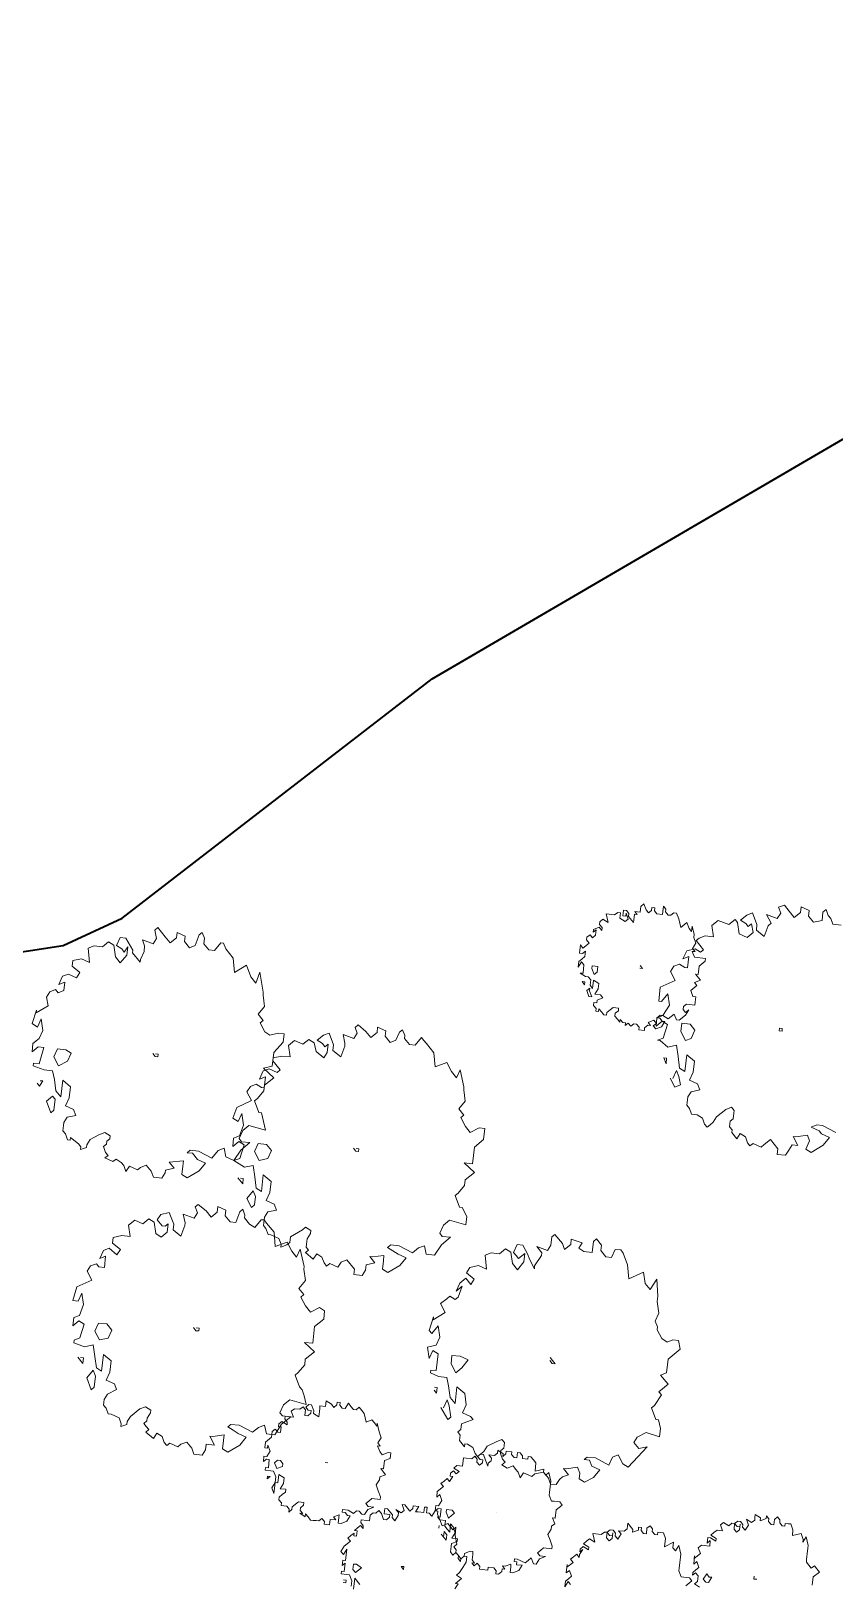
# Model space of a CAD drawing. Header units: metres. Extents: x -977055 to 805873, y -1033982 to 242021.
# Drawn here: x 2703.89 to 2719.18, y 1083.39 to 1112.94 of the extents above; entities that cross this region are included whole.
import ezdxf

# ---------------------------------------------------------------- set-up
doc = ezdxf.new("R2010")
doc.units = ezdxf.units.M
doc.layers.add('PDF_PLANTAS', color=7, linetype='Continuous')
doc.layers.add('PDF_Poligono Ceres', color=7, linetype='Continuous')

# ---------------------------------------------------------------- blocks, each defined once
blk = doc.blocks.new('CALLE')
at = {"layer": 'PDF_PLANTAS', "lineweight": 9}
for points in [[(54.994464, -218.369088), (55.079136, -218.326752), (55.0368, -218.284416), (54.867456, -218.24208), (54.82512, -218.157408), (54.909792, -218.072736), (54.994464, -218.072736), (55.0368, -217.945728), (54.952128, -217.945728), (54.867456, -217.861056), (54.952128, -217.776384), (55.079136, -217.649376), (55.0368, -217.60704), (54.909792, -217.649376), (54.82512, -217.60704), (54.867456, -217.437696), (54.782784, -217.480032), (54.698112, -217.480032), (54.571104, -217.437696), (54.528768, -217.437696), (54.655776, -217.310688), (54.698112, -217.310688), (54.867456, -217.18368), (54.867456, -217.099008), (54.740448, -217.056672), (54.698112, -217.141344), (54.655776, -217.18368), (54.740448, -217.226016), (54.61344, -217.226016), (54.486432, -217.141344), (54.571104, -217.056672), (54.740448, -217.014336), (54.782784, -216.929664), (54.698112, -216.844992), (54.698112, -216.717984), (54.655776, -216.633312), (54.444096, -216.675648), (54.486432, -216.54864), (54.444096, -216.421632), (54.359424, -216.421632), (54.274752, -216.54864), (54.19008, -216.506304), (54.232416, -216.379296), (54.19008, -216.294624), (54.063072, -216.252288), (54.105408, -216.33696), (53.9784, -216.33696), (53.936064, -216.252288), (53.9784, -216.209952), (53.936064, -216.12528), (53.851392, -216.082944), (53.724384, -216.12528), (53.597376, -215.955936), (53.639712, -215.955936), (53.428032, -215.9136), (53.385696, -215.998272), (53.512704, -216.040608), (53.34336, -216.082944), (53.216352, -216.040608), (53.13168, -215.955936), (53.004672, -215.955936), (53.089344, -216.040608), (53.089344, -216.12528), (52.835328, -216.082944), (52.835328, -215.998272), (52.792992, -215.998272), (52.750656, -216.167616), (52.750656, -216.294624), (52.623648, -216.33696), (52.454304, -216.379296), (52.369632, -216.463968), (52.623648, -216.463968), (52.538976, -216.590976), (52.369632, -216.590976), (52.242624, -216.54864), (52.200288, -216.675648), (52.115616, -216.717984), (52.07328, -216.590976), (51.988608, -216.54864), (51.946272, -216.54864), (51.8616, -216.54864), (51.819264, -216.590976), (51.734592, -216.633312), (51.734592, -216.675648), (51.776928, -216.675648), (51.692256, -216.802656), (51.64992, -216.844992), (51.607584, -216.844992), (51.64992, -216.929664), (51.692256, -216.929664), (51.776928, -216.972), (51.8616, -217.099008), (51.903936, -217.18368), (51.8616, -217.268352), (51.819264, -217.268352), (51.776928, -217.226016), (51.734592, -217.226016), (51.692256, -217.18368), (51.607584, -217.226016), (51.565248, -217.268352), (51.522912, -217.226016), (51.480576, -217.353024), (51.522912, -217.39536), (51.480576, -217.480032), (51.43824, -217.522368), (51.353568, -217.564704), (51.43824, -217.60704), (51.395904, -217.734048), (51.43824, -217.776384), (51.480576, -217.861056), (51.395904, -217.945728), (51.311232, -217.988064), (51.311232, -218.115072), (51.395904, -218.157408), (51.43824, -218.157408), (51.480576, -218.284416), (51.565248, -218.199744), (51.607584, -218.411424), (51.522912, -218.411424), (51.395904, -218.411424), (51.353568, -218.496096), (51.480576, -218.66544), (51.607584, -218.750112), (51.64992, -218.623104), (51.734592, -218.538432), (51.734592, -218.45376), (51.776928, -218.496096), (51.776928, -218.623104), (51.692256, -218.834784), (51.819264, -218.919456), (51.8616, -219.004128), (51.734592, -219.046464), (51.692256, -219.173472), (51.8616, -219.258144), (51.988608, -219.385152), (51.988608, -219.258144), (52.030944, -219.215808), (52.157952, -219.258144), (52.242624, -219.342816), (52.200288, -219.596832), (52.327296, -219.554496), (52.454304, -219.51216), (52.454304, -219.469824), (52.623648, -219.385152), (52.665984, -219.427488), (52.792992, -219.51216), (52.877664, -219.51216), (53.004672, -219.639168), (53.13168, -219.469824), (53.174016, -219.596832), (53.385696, -219.596832), (53.55504, -219.72384), (53.682048, -219.72384), (53.682048, -219.639168), (53.639712, -219.51216), (53.682048, -219.427488), (53.809056, -219.342816), (53.851392, -219.385152), (53.936064, -219.30048), (54.063072, -219.385152), (54.232416, -219.342816), (54.274752, -219.342816), (54.571104, -219.258144), (54.40176, -219.215808), (54.486432, -219.131136), (54.655776, -219.046464), (54.528768, -218.87712), (54.740448, -218.834784), (54.867456, -218.707776), (54.952128, -218.66544), (54.952128, -218.623104), (54.82512, -218.538432), (54.82512, -218.45376), (54.909792, -218.369088)], [(52.28496, -216.252288), (52.115616, -216.33696), (52.157952, -216.379296), (52.327296, -216.379296), (52.369632, -216.33696)], [(53.089344, -216.33696), (52.962336, -216.294624), (52.835328, -216.379296), (52.92, -216.506304), (53.047008, -216.54864), (53.089344, -216.463968)], [(50.887872, -219.427488), (50.972544, -219.385152), (50.930208, -219.342816), (50.760864, -219.30048), (50.760864, -219.215808), (50.845536, -219.131136), (50.930208, -219.131136), (50.972544, -219.004128), (50.887872, -219.004128), (50.8032, -218.919456), (50.887872, -218.834784), (50.972544, -218.707776), (50.930208, -218.66544), (50.845536, -218.707776), (50.760864, -218.66544), (50.8032, -218.496096), (50.676192, -218.538432), (50.633856, -218.538432), (50.464512, -218.496096), (50.549184, -218.369088), (50.633856, -218.369088), (50.8032, -218.284416), (50.760864, -218.157408), (50.676192, -218.115072), (50.59152, -218.199744), (50.59152, -218.24208), (50.633856, -218.284416), (50.506848, -218.284416), (50.422176, -218.199744), (50.464512, -218.115072), (50.633856, -218.072736), (50.676192, -217.988064), (50.59152, -217.903392), (50.633856, -217.776384), (50.549184, -217.691712), (50.37984, -217.734048), (50.37984, -217.60704), (50.337504, -217.480032), (50.252832, -217.480032), (50.16816, -217.60704), (50.083488, -217.564704), (50.16816, -217.437696), (50.125824, -217.353024), (49.998816, -217.310688), (50.041152, -217.39536), (49.871808, -217.39536), (49.871808, -217.310688), (49.914144, -217.268352), (49.871808, -217.18368), (49.787136, -217.141344), (49.660128, -217.226016), (49.53312, -217.014336), (49.32144, -216.972), (49.32144, -217.056672), (49.448448, -217.099008), (49.279104, -217.141344), (49.10976, -217.099008), (49.067424, -217.014336), (48.940416, -217.014336), (49.025088, -217.099008), (48.982752, -217.18368), (48.771072, -217.141344), (48.728736, -217.056672), (48.6864, -217.056672), (48.644064, -217.226016), (48.6864, -217.353024), (48.517056, -217.39536), (48.347712, -217.437696), (48.305376, -217.522368), (48.559392, -217.522368), (48.47472, -217.649376), (48.305376, -217.649376), (48.178368, -217.60704), (48.136032, -217.734048), (48.05136, -217.776384), (47.966688, -217.649376), (47.882016, -217.60704), (47.83968, -217.60704), (47.797344, -217.60704), (47.755008, -217.649376), (47.670336, -217.691712), (47.670336, -217.734048), (47.628, -217.861056), (47.543328, -217.903392), (47.500992, -217.903392), (47.543328, -217.988064), (47.585664, -217.988064), (47.670336, -218.0304), (47.797344, -218.157408), (47.83968, -218.24208), (47.797344, -218.326752), (47.755008, -218.326752), (47.670336, -218.284416), (47.628, -218.284416), (47.585664, -218.24208), (47.543328, -218.284416), (47.500992, -218.326752), (47.458656, -218.284416), (47.373984, -218.411424), (47.458656, -218.45376), (47.41632, -218.538432), (47.331648, -218.580768), (47.289312, -218.623104), (47.331648, -218.66544), (47.289312, -218.792448), (47.331648, -218.834784), (47.373984, -218.919456), (47.289312, -219.004128), (47.20464, -219.046464), (47.20464, -219.173472), (47.289312, -219.215808), (47.373984, -219.215808), (47.373984, -219.342816), (47.500992, -219.258144), (47.500992, -219.30048), (47.543328, -219.469824), (47.458656, -219.469824), (47.331648, -219.469824), (47.289312, -219.554496), (47.41632, -219.72384), (47.543328, -219.808512), (47.585664, -219.681504), (47.628, -219.596832), (47.670336, -219.51216), (47.712672, -219.554496), (47.712672, -219.681504), (47.628, -219.893184), (47.712672, -219.977856), (47.755008, -220.062528), (47.628, -220.104864), (47.628, -220.231872), (47.797344, -220.316544), (47.924352, -220.443552), (47.924352, -220.316544), (47.966688, -220.274208), (48.093696, -220.316544), (48.178368, -220.401216), (48.136032, -220.655232), (48.26304, -220.612896), (48.347712, -220.57056), (48.390048, -220.528224), (48.559392, -220.443552), (48.601728, -220.485888), (48.728736, -220.57056), (48.813408, -220.57056), (48.940416, -220.697568), (49.067424, -220.528224), (49.067424, -220.655232), (49.32144, -220.655232), (49.448448, -220.78224), (49.575456, -220.78224), (49.617792, -220.697568), (49.53312, -220.57056), (49.617792, -220.485888), (49.7448, -220.401216), (49.787136, -220.443552), (49.871808, -220.35888), (49.998816, -220.443552), (50.16816, -220.401216), (50.210496, -220.401216), (50.464512, -220.316544), (50.337504, -220.274208), (50.422176, -220.189536), (50.549184, -220.104864), (50.464512, -219.93552), (50.676192, -219.893184), (50.8032, -219.766176), (50.845536, -219.72384), (50.845536, -219.681504), (50.718528, -219.596832), (50.760864, -219.51216), (50.845536, -219.427488)], [(48.178368, -217.310688), (48.009024, -217.39536), (48.05136, -217.437696), (48.220704, -217.437696), (48.305376, -217.39536)], [(49.025088, -217.39536), (48.89808, -217.353024), (48.771072, -217.437696), (48.813408, -217.564704), (48.940416, -217.60704), (49.025088, -217.522368)], [(53.851392, -221.544288), (53.936064, -221.501952), (53.893728, -221.459616), (53.76672, -221.41728), (53.724384, -221.332608), (53.809056, -221.247936), (53.893728, -221.247936), (53.936064, -221.120928), (53.851392, -221.120928), (53.76672, -221.036256), (53.851392, -220.951584), (53.936064, -220.824576), (53.893728, -220.78224), (53.809056, -220.824576), (53.724384, -220.78224), (53.76672, -220.612896), (53.639712, -220.655232), (53.597376, -220.655232), (53.428032, -220.612896), (53.512704, -220.485888), (53.597376, -220.485888), (53.76672, -220.401216), (53.724384, -220.316544), (53.639712, -220.231872), (53.597376, -220.316544), (53.55504, -220.35888), (53.597376, -220.401216), (53.470368, -220.401216), (53.385696, -220.35888), (53.470368, -220.231872), (53.597376, -220.189536), (53.639712, -220.104864), (53.55504, -220.020192), (53.597376, -219.893184), (53.512704, -219.808512), (53.34336, -219.850848), (53.34336, -219.72384), (53.301024, -219.596832), (53.258688, -219.596832), (53.13168, -219.72384), (53.089344, -219.681504), (53.13168, -219.554496), (53.089344, -219.469824), (52.962336, -219.427488), (53.004672, -219.51216), (52.835328, -219.51216), (52.835328, -219.469824), (52.877664, -219.385152), (52.835328, -219.30048), (52.750656, -219.258144), (52.623648, -219.342816), (52.49664, -219.131136), (52.327296, -219.0888), (52.28496, -219.173472), (52.411968, -219.215808), (52.242624, -219.258144), (52.07328, -219.215808), (52.030944, -219.131136), (51.903936, -219.131136), (51.988608, -219.215808), (51.946272, -219.30048), (51.734592, -219.258144), (51.692256, -219.173472), (51.607584, -219.342816), (51.64992, -219.469824), (51.480576, -219.51216), (51.311232, -219.554496), (51.268896, -219.639168), (51.522912, -219.639168), (51.43824, -219.766176), (51.268896, -219.766176), (51.141888, -219.72384), (51.099552, -219.850848), (51.01488, -219.893184), (50.972544, -219.766176), (50.887872, -219.72384), (50.8032, -219.72384), (50.760864, -219.72384), (50.718528, -219.766176), (50.633856, -219.808512), (50.633856, -219.850848), (50.59152, -219.977856), (50.506848, -220.020192), (50.464512, -220.020192), (50.506848, -220.104864), (50.549184, -220.1472), (50.633856, -220.1472), (50.760864, -220.316544), (50.8032, -220.35888), (50.760864, -220.443552), (50.718528, -220.443552), (50.633856, -220.401216), (50.59152, -220.401216), (50.549184, -220.401216), (50.506848, -220.401216), (50.464512, -220.443552), (50.422176, -220.401216), (50.337504, -220.528224), (50.422176, -220.57056), (50.37984, -220.655232), (50.295168, -220.697568), (50.252832, -220.739904), (50.295168, -220.78224), (50.252832, -220.909248), (50.337504, -220.951584), (50.37984, -221.036256), (50.252832, -221.163264), (50.16816, -221.163264), (50.16816, -221.290272), (50.252832, -221.332608), (50.337504, -221.332608), (50.37984, -221.459616), (50.464512, -221.374944), (50.464512, -221.41728), (50.506848, -221.586624), (50.422176, -221.586624), (50.295168, -221.586624), (50.252832, -221.671296), (50.37984, -221.84064), (50.506848, -221.925312), (50.549184, -221.798304), (50.59152, -221.713632), (50.633856, -221.62896), (50.676192, -221.671296), (50.676192, -221.798304), (50.59152, -222.009984), (50.676192, -222.094656), (50.718528, -222.179328), (50.59152, -222.221664), (50.59152, -222.348672), (50.760864, -222.433344), (50.887872, -222.560352), (50.887872, -222.433344), (50.930208, -222.391008), (51.057216, -222.433344), (51.141888, -222.518016), (51.099552, -222.772032), (51.22656, -222.772032), (51.353568, -222.68736), (51.353568, -222.645024), (51.522912, -222.560352), (51.565248, -222.602688), (51.692256, -222.68736), (51.776928, -222.68736), (51.903936, -222.814368), (52.030944, -222.645024), (52.030944, -222.772032), (52.28496, -222.772032), (52.411968, -222.89904), (52.581312, -222.89904), (52.581312, -222.814368), (52.49664, -222.68736), (52.581312, -222.602688), (52.70832, -222.518016), (52.750656, -222.560352), (52.835328, -222.47568), (52.962336, -222.560352), (53.13168, -222.518016), (53.174016, -222.518016), (53.428032, -222.433344), (53.301024, -222.391008), (53.385696, -222.306336), (53.512704, -222.221664), (53.428032, -222.05232), (53.639712, -222.009984), (53.76672, -221.882976), (53.809056, -221.84064), (53.851392, -221.798304), (53.724384, -221.713632), (53.724384, -221.62896), (53.809056, -221.544288)], [(51.141888, -219.427488), (51.01488, -219.51216), (51.057216, -219.554496), (51.184224, -219.554496), (51.268896, -219.51216)], [(51.988608, -219.51216), (51.8616, -219.469824), (51.734592, -219.554496), (51.776928, -219.681504), (51.903936, -219.72384), (51.988608, -219.639168)], [(47.162304, -221.882976), (47.20464, -221.967648), (47.289312, -221.882976), (47.289312, -221.925312), (47.41632, -221.925312), (47.458656, -222.009984), (47.543328, -222.009984), (47.543328, -221.967648), (47.500992, -221.882976), (47.543328, -221.84064), (47.628, -221.798304), (47.628, -221.84064), (47.670336, -221.798304), (47.755008, -221.84064), (47.83968, -221.798304), (47.966688, -221.755968), (47.924352, -221.755968), (47.966688, -221.713632), (48.009024, -221.671296), (47.966688, -221.586624), (48.093696, -221.544288), (48.136032, -221.501952), (48.178368, -221.459616), (48.136032, -221.41728), (48.136032, -221.374944), (48.178368, -221.332608), (48.220704, -221.290272), (48.136032, -221.247936), (48.136032, -221.2056), (48.178368, -221.163264), (48.220704, -221.163264), (48.220704, -221.120928), (48.178368, -221.120928), (48.136032, -221.078592), (48.178368, -221.036256), (48.220704, -220.951584), (48.178368, -220.951584), (48.136032, -220.951584), (48.136032, -220.866912), (48.093696, -220.866912), (48.05136, -220.866912), (47.966688, -220.866912), (48.009024, -220.78224), (48.05136, -220.78224), (48.136032, -220.739904), (48.136032, -220.697568), (48.093696, -220.655232), (48.05136, -220.697568), (48.05136, -220.739904), (48.009024, -220.739904), (47.966688, -220.697568), (47.966688, -220.655232), (48.05136, -220.655232), (48.093696, -220.612896), (48.05136, -220.57056), (48.05136, -220.485888), (48.009024, -220.443552), (47.924352, -220.485888), (47.924352, -220.401216), (47.924352, -220.35888), (47.882016, -220.35888), (47.83968, -220.401216), (47.797344, -220.401216), (47.83968, -220.316544), (47.797344, -220.274208), (47.755008, -220.274208), (47.755008, -220.316544), (47.670336, -220.316544), (47.670336, -220.274208), (47.712672, -220.231872), (47.670336, -220.189536), (47.628, -220.189536), (47.585664, -220.189536), (47.500992, -220.104864), (47.41632, -220.104864), (47.41632, -220.1472), (47.458656, -220.1472), (47.373984, -220.189536), (47.289312, -220.1472), (47.289312, -220.104864), (47.20464, -220.104864), (47.246976, -220.1472), (47.246976, -220.189536), (47.119968, -220.189536), (47.119968, -220.1472), (47.077632, -220.1472), (47.077632, -220.231872), (47.077632, -220.274208), (46.99296, -220.316544), (46.908288, -220.316544), (46.908288, -220.35888), (47.035296, -220.35888), (46.99296, -220.443552), (46.908288, -220.443552), (46.823616, -220.401216), (46.823616, -220.485888), (46.78128, -220.485888), (46.738944, -220.443552), (46.696608, -220.401216), (46.654272, -220.401216), (46.611936, -220.443552), (46.5696, -220.443552), (46.5696, -220.485888), (46.5696, -220.528224), (46.527264, -220.57056), (46.484928, -220.57056), (46.527264, -220.612896), (46.5696, -220.612896), (46.654272, -220.697568), (46.654272, -220.739904), (46.654272, -220.78224), (46.611936, -220.78224), (46.5696, -220.739904), (46.527264, -220.739904), (46.484928, -220.78224), (46.484928, -220.739904), (46.442592, -220.824576), (46.484928, -220.824576), (46.442592, -220.866912), (46.400256, -220.909248), (46.400256, -220.951584), (46.400256, -220.99392), (46.400256, -221.036256), (46.442592, -221.078592), (46.400256, -221.120928), (46.35792, -221.120928), (46.35792, -221.2056), (46.400256, -221.2056), (46.442592, -221.2056), (46.442592, -221.290272), (46.484928, -221.247936), (46.527264, -221.332608), (46.484928, -221.332608), (46.400256, -221.332608), (46.400256, -221.374944), (46.442592, -221.459616), (46.527264, -221.501952), (46.527264, -221.459616), (46.5696, -221.41728), (46.5696, -221.374944), (46.611936, -221.374944), (46.611936, -221.459616), (46.5696, -221.544288), (46.611936, -221.586624), (46.611936, -221.62896), (46.5696, -221.671296), (46.5696, -221.713632), (46.654272, -221.755968), (46.696608, -221.84064), (46.696608, -221.755968), (46.738944, -221.713632), (46.78128, -221.755968), (46.823616, -221.798304), (46.823616, -221.925312), (46.865952, -221.925312), (46.950624, -221.882976), (47.035296, -221.84064), (47.119968, -221.882976)], [(46.99296, -220.189536), (46.950624, -220.189536), (46.99296, -220.231872)], [(46.823616, -220.274208), (46.738944, -220.316544), (46.78128, -220.316544), (46.865952, -220.316544), (46.908288, -220.316544)], [(47.246976, -220.316544), (47.20464, -220.274208), (47.119968, -220.316544), (47.162304, -220.401216), (47.20464, -220.401216), (47.246976, -220.35888)], [(45.807552, -221.62896), (45.72288, -221.62896), (45.680544, -221.671296), (45.72288, -221.713632), (45.765216, -221.755968), (45.807552, -221.671296)], [(45.849888, -222.348672), (45.807552, -222.391008), (45.849888, -222.391008)], [(51.01488, -224.846496), (51.099552, -224.761824), (51.057216, -224.719488), (50.887872, -224.719488), (50.887872, -224.59248), (50.930208, -224.507808), (51.01488, -224.550144), (51.057216, -224.3808), (50.972544, -224.3808), (50.887872, -224.296128), (50.972544, -224.253792), (51.099552, -224.126784), (51.057216, -224.084448), (50.930208, -224.084448), (50.845536, -224.042112), (50.887872, -223.872768), (50.8032, -223.95744), (50.760864, -223.95744), (50.59152, -223.872768), (50.549184, -223.872768), (50.676192, -223.788096), (50.760864, -223.74576), (50.887872, -223.661088), (50.887872, -223.576416), (50.760864, -223.53408), (50.718528, -223.576416), (50.676192, -223.618752), (50.760864, -223.703424), (50.633856, -223.703424), (50.506848, -223.618752), (50.59152, -223.53408), (50.760864, -223.491744), (50.8032, -223.407072), (50.718528, -223.3224), (50.718528, -223.195392), (50.676192, -223.11072), (50.464512, -223.153056), (50.506848, -223.026048), (50.464512, -222.89904), (50.37984, -222.856704), (50.295168, -222.983712), (50.210496, -222.941376), (50.295168, -222.856704), (50.210496, -222.772032), (50.083488, -222.729696), (50.16816, -222.814368), (49.998816, -222.772032), (49.95648, -222.729696), (49.998816, -222.645024), (49.95648, -222.602688), (49.871808, -222.518016), (49.7448, -222.602688), (49.617792, -222.433344), (49.660128, -222.433344), (49.448448, -222.391008), (49.406112, -222.433344), (49.53312, -222.518016), (49.363776, -222.560352), (49.236768, -222.518016), (49.194432, -222.391008), (49.025088, -222.433344), (49.152096, -222.47568), (49.10976, -222.560352), (48.855744, -222.560352), (48.855744, -222.47568), (48.813408, -222.47568), (48.771072, -222.602688), (48.771072, -222.729696), (48.644064, -222.772032), (48.47472, -222.814368), (48.390048, -222.89904), (48.644064, -222.89904), (48.559392, -223.026048), (48.390048, -223.068384), (48.26304, -223.026048), (48.220704, -223.153056), (48.178368, -223.195392), (48.093696, -223.026048), (48.009024, -223.026048), (47.966688, -222.983712), (47.924352, -223.026048), (47.83968, -223.026048), (47.755008, -223.11072), (47.797344, -223.11072), (47.797344, -223.153056), (47.755008, -223.237728), (47.670336, -223.280064), (47.628, -223.3224), (47.670336, -223.364736), (47.712672, -223.407072), (47.797344, -223.449408), (47.882016, -223.576416), (47.924352, -223.661088), (47.882016, -223.703424), (47.83968, -223.703424), (47.797344, -223.703424), (47.755008, -223.661088), (47.712672, -223.661088), (47.628, -223.703424), (47.585664, -223.74576), (47.543328, -223.703424), (47.500992, -223.788096), (47.543328, -223.872768), (47.500992, -223.915104), (47.458656, -223.95744), (47.373984, -223.999776), (47.458656, -224.042112), (47.41632, -224.16912), (47.458656, -224.211456), (47.500992, -224.338464), (47.41632, -224.423136), (47.331648, -224.465472), (47.331648, -224.550144), (47.41632, -224.59248), (47.458656, -224.634816), (47.500992, -224.719488), (47.585664, -224.634816), (47.585664, -224.677152), (47.628, -224.846496), (47.543328, -224.888832), (47.458656, -224.888832), (47.41632, -224.973504), (47.500992, -225.100512), (47.628, -225.185184), (47.670336, -225.058176), (47.755008, -225.01584), (47.755008, -224.931168), (47.797344, -224.973504), (47.797344, -225.100512), (47.712672, -225.312192), (47.83968, -225.354528), (47.882016, -225.4392), (47.755008, -225.523872), (47.712672, -225.608544), (47.882016, -225.735552), (48.05136, -225.86256), (48.009024, -225.735552), (48.093696, -225.65088), (48.178368, -225.693216), (48.26304, -225.820224), (48.220704, -226.031904), (48.347712, -226.031904), (48.47472, -225.989568), (48.47472, -225.947232), (48.644064, -225.86256), (48.6864, -225.904896), (48.855744, -225.989568), (48.89808, -225.947232), (49.025088, -226.07424), (49.152096, -225.947232), (49.194432, -226.031904), (49.406112, -226.031904), (49.575456, -226.201248), (49.702464, -226.158912), (49.702464, -226.07424), (49.660128, -225.989568), (49.702464, -225.904896), (49.829472, -225.820224), (49.871808, -225.820224), (49.95648, -225.777888), (50.083488, -225.820224), (50.252832, -225.777888), (50.337504, -225.777888), (50.59152, -225.735552), (50.422176, -225.65088), (50.506848, -225.566208), (50.676192, -225.523872), (50.549184, -225.312192), (50.760864, -225.269856), (50.930208, -225.185184), (50.972544, -225.142848), (50.972544, -225.058176), (50.845536, -225.01584), (50.845536, -224.931168), (50.930208, -224.846496)], [(46.696608, -224.550144), (46.738944, -224.59248), (46.823616, -224.550144), (46.823616, -224.59248), (46.950624, -224.59248), (47.035296, -224.677152), (47.077632, -224.634816), (47.077632, -224.59248), (47.077632, -224.550144), (47.077632, -224.507808), (47.162304, -224.465472), (47.20464, -224.465472), (47.289312, -224.465472), (47.373984, -224.465472), (47.500992, -224.423136), (47.458656, -224.3808), (47.500992, -224.338464), (47.543328, -224.338464), (47.500992, -224.211456), (47.628, -224.211456), (47.670336, -224.16912), (47.712672, -224.126784), (47.712672, -224.084448), (47.670336, -224.084448), (47.670336, -223.999776), (47.712672, -223.999776), (47.755008, -223.95744), (47.755008, -223.915104), (47.670336, -223.915104), (47.670336, -223.872768), (47.712672, -223.830432), (47.755008, -223.830432), (47.755008, -223.74576), (47.712672, -223.74576), (47.670336, -223.703424), (47.712672, -223.703424), (47.755008, -223.618752), (47.712672, -223.618752), (47.670336, -223.576416), (47.670336, -223.491744), (47.628, -223.53408), (47.585664, -223.53408), (47.543328, -223.491744), (47.500992, -223.491744), (47.585664, -223.449408), (47.670336, -223.407072), (47.670336, -223.364736), (47.628, -223.3224), (47.585664, -223.364736), (47.585664, -223.407072), (47.543328, -223.407072), (47.500992, -223.364736), (47.543328, -223.3224), (47.585664, -223.3224), (47.628, -223.280064), (47.585664, -223.237728), (47.585664, -223.153056), (47.585664, -223.11072), (47.458656, -223.11072), (47.458656, -223.068384), (47.458656, -223.026048), (47.41632, -222.983712), (47.373984, -223.068384), (47.331648, -223.026048), (47.373984, -222.983712), (47.331648, -222.941376), (47.289312, -222.941376), (47.289312, -222.983712), (47.20464, -222.941376), (47.246976, -222.89904), (47.20464, -222.856704), (47.162304, -222.814368), (47.119968, -222.856704), (47.035296, -222.772032), (46.950624, -222.772032), (46.99296, -222.814368), (46.908288, -222.856704), (46.823616, -222.814368), (46.823616, -222.772032), (46.738944, -222.772032), (46.78128, -222.814368), (46.78128, -222.856704), (46.654272, -222.856704), (46.654272, -222.814368), (46.611936, -222.856704), (46.611936, -222.941376), (46.527264, -222.941376), (46.484928, -222.983712), (46.442592, -223.026048), (46.5696, -223.026048), (46.527264, -223.068384), (46.442592, -223.11072), (46.35792, -223.068384), (46.35792, -223.153056), (46.315584, -223.153056), (46.273248, -223.068384), (46.230912, -223.068384), (46.188576, -223.068384), (46.14624, -223.068384), (46.103904, -223.11072), (46.14624, -223.153056), (46.103904, -223.195392), (46.061568, -223.195392), (46.019232, -223.237728), (46.061568, -223.237728), (46.103904, -223.280064), (46.14624, -223.280064), (46.188576, -223.364736), (46.188576, -223.407072), (46.14624, -223.407072), (46.103904, -223.407072), (46.061568, -223.407072), (46.019232, -223.449408), (46.019232, -223.407072), (45.976896, -223.449408), (46.019232, -223.491744), (45.976896, -223.53408), (45.93456, -223.53408), (45.93456, -223.576416), (45.93456, -223.661088), (45.976896, -223.661088), (45.976896, -223.74576), (45.93456, -223.788096), (45.892224, -223.788096), (45.892224, -223.830432), (45.93456, -223.872768), (45.976896, -223.872768), (45.976896, -223.915104), (46.019232, -223.872768), (46.019232, -223.915104), (46.061568, -223.999776), (46.019232, -223.999776), (45.93456, -223.999776), (45.93456, -224.042112), (45.976896, -224.126784), (46.061568, -224.16912), (46.061568, -224.084448), (46.103904, -224.084448), (46.103904, -224.042112), (46.14624, -224.042112), (46.14624, -224.084448), (46.103904, -224.211456), (46.14624, -224.253792), (46.188576, -224.296128), (46.103904, -224.338464), (46.103904, -224.3808), (46.188576, -224.423136), (46.230912, -224.507808), (46.230912, -224.423136), (46.273248, -224.3808), (46.315584, -224.423136), (46.35792, -224.465472), (46.35792, -224.59248), (46.400256, -224.59248), (46.484928, -224.550144), (46.5696, -224.507808), (46.654272, -224.550144)], [(49.10976, -222.772032), (48.982752, -222.772032), (48.855744, -222.856704), (48.940416, -222.941376), (49.067424, -223.026048), (49.10976, -222.89904)], [(46.78128, -222.941376), (46.738944, -222.941376), (46.654272, -222.983712), (46.696608, -223.026048), (46.738944, -223.068384), (46.78128, -223.026048)], [(56.179872, -225.269856), (56.222208, -225.22752), (56.179872, -225.22752), (56.0952, -225.22752), (56.0952, -225.142848), (56.137536, -225.100512), (56.179872, -225.100512), (56.179872, -225.058176), (56.137536, -225.058176), (56.0952, -225.01584), (56.137536, -224.973504), (56.222208, -224.931168), (56.179872, -224.888832), (56.137536, -224.888832), (56.0952, -224.888832), (56.0952, -224.80416), (56.052864, -224.846496), (56.052864, -224.80416), (55.968192, -224.80416), (55.925856, -224.80416), (56.010528, -224.719488), (56.052864, -224.719488), (56.0952, -224.677152), (56.0952, -224.634816), (56.052864, -224.634816), (56.010528, -224.634816), (56.010528, -224.677152), (56.052864, -224.677152), (55.968192, -224.719488), (55.925856, -224.677152), (55.968192, -224.59248), (56.052864, -224.59248), (56.052864, -224.550144), (56.010528, -224.507808), (56.010528, -224.423136), (56.010528, -224.3808), (55.88352, -224.423136), (55.925856, -224.338464), (55.88352, -224.296128), (55.841184, -224.296128), (55.798848, -224.338464), (55.756512, -224.338464), (55.798848, -224.296128), (55.756512, -224.211456), (55.714176, -224.211456), (55.756512, -224.253792), (55.67184, -224.253792), (55.629504, -224.211456), (55.67184, -224.16912), (55.629504, -224.126784), (55.587168, -224.126784), (55.544832, -224.16912), (55.46016, -224.084448), (55.502496, -224.042112), (55.375488, -224.042112), (55.375488, -224.084448), (55.417824, -224.126784), (55.333152, -224.126784), (55.290816, -224.084448), (55.24848, -224.042112), (55.163808, -224.042112), (55.24848, -224.084448), (55.206144, -224.126784), (55.079136, -224.126784), (55.079136, -224.084448), (55.0368, -224.16912), (55.0368, -224.211456), (54.994464, -224.253792), (54.909792, -224.253792), (54.867456, -224.296128), (54.994464, -224.296128), (54.952128, -224.3808), (54.867456, -224.3808), (54.782784, -224.338464), (54.782784, -224.423136), (54.740448, -224.465472), (54.698112, -224.3808), (54.655776, -224.3808), (54.655776, -224.338464), (54.61344, -224.338464), (54.571104, -224.3808), (54.528768, -224.3808), (54.528768, -224.423136), (54.571104, -224.423136), (54.528768, -224.465472), (54.486432, -224.507808), (54.486432, -224.550144), (54.528768, -224.550144), (54.571104, -224.59248), (54.61344, -224.634816), (54.61344, -224.677152), (54.61344, -224.719488), (54.571104, -224.719488), (54.528768, -224.677152), (54.486432, -224.677152), (54.444096, -224.719488), (54.40176, -224.761824), (54.444096, -224.761824), (54.40176, -224.80416), (54.40176, -224.846496), (54.359424, -224.846496), (54.40176, -224.888832), (54.359424, -224.931168), (54.40176, -224.973504), (54.40176, -225.01584), (54.359424, -225.058176), (54.317088, -225.058176), (54.317088, -225.142848), (54.359424, -225.142848), (54.40176, -225.185184), (54.40176, -225.22752), (54.444096, -225.185184), (54.486432, -225.269856), (54.444096, -225.312192), (54.40176, -225.269856), (54.359424, -225.312192), (54.40176, -225.396864), (54.486432, -225.4392), (54.486432, -225.396864), (54.528768, -225.354528), (54.528768, -225.312192), (54.571104, -225.354528), (54.571104, -225.396864), (54.528768, -225.481536), (54.571104, -225.523872), (54.61344, -225.566208), (54.528768, -225.608544), (54.528768, -225.65088), (54.61344, -225.735552), (54.698112, -225.777888), (54.655776, -225.735552), (54.698112, -225.693216), (54.740448, -225.693216), (54.782784, -225.735552), (54.782784, -225.86256), (54.82512, -225.86256), (54.909792, -225.86256), (54.909792, -225.820224), (54.994464, -225.777888), (55.079136, -225.86256), (55.121472, -225.820224), (55.163808, -225.904896), (55.24848, -225.820224), (55.24848, -225.86256), (55.375488, -225.86256), (55.46016, -225.947232), (55.502496, -225.947232), (55.502496, -225.904896), (55.502496, -225.820224), (55.502496, -225.777888), (55.587168, -225.735552), (55.587168, -225.777888), (55.629504, -225.735552), (55.714176, -225.777888), (55.798848, -225.735552), (55.841184, -225.735552), (55.968192, -225.693216), (55.88352, -225.693216), (55.925856, -225.65088), (56.010528, -225.608544), (55.925856, -225.523872), (56.052864, -225.481536), (56.137536, -225.4392), (56.137536, -225.396864), (56.0952, -225.354528), (56.0952, -225.312192), (56.137536, -225.269856)], [(54.82512, -224.211456), (54.740448, -224.253792), (54.740448, -224.296128), (54.82512, -224.253792), (54.867456, -224.253792)], [(54.952128, -224.126784), (54.909792, -224.16912), (54.952128, -224.16912)], [(55.206144, -224.253792), (55.163808, -224.253792), (55.079136, -224.296128), (55.121472, -224.338464), (55.206144, -224.338464), (55.206144, -224.296128)], [(53.936064, -225.481536), (53.851392, -225.523872), (53.936064, -225.523872)], [(54.486432, -225.693216), (54.359424, -225.693216), (54.232416, -225.777888), (54.274752, -225.86256), (54.40176, -225.904896), (54.486432, -225.820224)], [(46.230912, -226.963296), (46.14624, -226.92096), (46.103904, -226.963296), (46.103904, -227.005632), (46.188576, -227.047968), (46.188576, -227.005632)], [(54.571104, -227.174976), (54.528768, -227.174976), (54.528768, -227.217312), (54.571104, -227.217312)], [(46.273248, -227.683008), (46.230912, -227.683008), (46.230912, -227.725344), (46.230912, -227.683008)]]:
    blk.add_lwpolyline(points, close=True, dxfattribs=at)
for points in [[(52.538976, -216.082944), (52.49664, -216.12528), (52.581312, -216.167616), (52.581312, -216.12528)], [(48.47472, -217.141344), (48.390048, -217.226016), (48.47472, -217.226016), (48.47472, -217.18368)], [(53.174016, -217.776384), (53.13168, -217.81872), (53.13168, -217.861056), (53.174016, -217.861056), (53.174016, -217.81872)], [(49.10976, -218.834784), (49.067424, -218.87712), (49.067424, -218.919456), (49.10976, -218.919456), (49.10976, -218.87712)], [(51.43824, -219.258144), (51.353568, -219.342816), (51.43824, -219.342816), (51.43824, -219.30048)], [(47.289312, -221.036256), (47.289312, -221.078592), (47.289312, -221.036256)], [(48.220704, -220.951584), (48.220704, -220.951584)], [(52.07328, -220.951584), (52.030944, -220.99392), (52.030944, -221.036256), (52.07328, -221.036256), (52.07328, -220.99392)], [(45.426528, -221.671296), (45.595872, -221.671296), (45.5112, -221.755968)], [(45.595872, -223.195392), (45.680544, -223.237728), (45.680544, -223.195392), (45.765216, -223.280064), (45.807552, -223.195392), (45.849888, -223.237728), (45.93456, -223.280064), (46.019232, -223.3224), (46.103904, -223.3224), (46.103904, -223.280064), (46.061568, -223.237728), (46.103904, -223.195392), (46.14624, -223.153056), (46.188576, -223.153056), (46.230912, -223.11072), (46.273248, -223.153056), (46.400256, -223.11072), (46.527264, -223.11072), (46.484928, -223.068384), (46.527264, -223.026048), (46.5696, -222.983712), (46.527264, -222.89904), (46.611936, -222.856704), (46.696608, -222.814368), (46.738944, -222.814368), (46.738944, -222.772032), (46.654272, -222.729696), (46.696608, -222.68736), (46.696608, -222.645024), (46.738944, -222.645024), (46.78128, -222.645024), (46.78128, -222.602688), (46.696608, -222.602688), (46.696608, -222.518016), (46.696608, -222.47568), (46.78128, -222.518016), (46.78128, -222.433344), (46.738944, -222.433344), (46.696608, -222.391008), (46.738944, -222.348672), (46.78128, -222.306336), (46.78128, -222.264), (46.696608, -222.306336), (46.654272, -222.264), (46.696608, -222.179328), (46.654272, -222.221664), (46.611936, -222.221664), (46.527264, -222.179328), (46.5696, -222.136992), (46.611936, -222.136992), (46.696608, -222.05232), (46.696608, -222.009984), (46.611936, -222.009984), (46.611936, -222.05232), (46.611936, -222.094656), (46.5696, -222.094656), (46.527264, -222.05232), (46.527264, -222.009984), (46.611936, -221.967648), (46.654272, -221.925312), (46.611936, -221.882976), (46.611936, -221.84064), (46.5696, -221.798304), (46.484928, -221.798304), (46.484928, -221.755968), (46.484928, -221.671296), (46.442592, -221.671296), (46.400256, -221.713632), (46.35792, -221.713632), (46.400256, -221.671296), (46.35792, -221.62896), (46.315584, -221.586624), (46.315584, -221.62896), (46.230912, -221.62896), (46.230912, -221.586624), (46.273248, -221.586624), (46.230912, -221.544288), (46.188576, -221.501952), (46.14624, -221.544288), (46.061568, -221.459616), (45.976896, -221.41728), (45.93456, -221.459616), (46.019232, -221.501952), (45.93456, -221.501952), (45.849888, -221.501952), (45.849888, -221.459616), (45.765216, -221.459616), (45.807552, -221.501952), (45.680544, -221.501952), (45.680544, -221.459616), (45.638208, -221.459616), (45.638208, -221.544288), (45.638208, -221.586624), (45.553536, -221.62896), (45.468864, -221.62896)], [(48.220704, -221.290272), (48.220704, -221.290272)], [(45.5112, -221.501952), (45.5112, -221.544288), (45.553536, -221.544288), (45.553536, -221.501952)], [(48.559392, -222.560352), (48.517056, -222.602688), (48.601728, -222.602688), (48.601728, -222.560352)], [(48.305376, -222.68736), (48.136032, -222.814368), (48.178368, -222.856704), (48.347712, -222.814368), (48.432384, -222.772032), (48.305376, -222.729696)], [(46.400256, -222.89904), (46.315584, -222.983712), (46.400256, -222.983712), (46.442592, -222.941376), (46.35792, -222.941376)], [(46.527264, -222.856704), (46.484928, -222.856704), (46.527264, -222.856704)], [(46.823616, -223.703424), (46.823616, -223.703424)], [(47.755008, -223.618752), (47.755008, -223.618752)], [(49.194432, -224.253792), (49.152096, -224.296128), (49.152096, -224.338464), (49.194432, -224.296128), (49.236768, -224.253792)], [(46.019232, -226.666944), (46.103904, -226.751616), (46.14624, -226.70928), (46.14624, -226.666944), (46.14624, -226.624608), (46.14624, -226.582272), (46.230912, -226.539936), (46.273248, -226.539936), (46.35792, -226.539936), (46.442592, -226.539936), (46.484928, -226.539936), (46.611936, -226.4976), (46.527264, -226.455264), (46.5696, -226.412928), (46.654272, -226.412928), (46.5696, -226.28592), (46.696608, -226.28592), (46.78128, -226.243584), (46.78128, -226.201248), (46.78128, -226.158912), (46.738944, -226.158912), (46.738944, -226.116576), (46.78128, -226.07424), (46.823616, -226.07424), (46.865952, -226.031904), (46.823616, -225.989568), (46.738944, -225.989568), (46.738944, -225.947232), (46.78128, -225.904896), (46.823616, -225.904896), (46.823616, -225.86256), (46.78128, -225.86256), (46.738944, -225.777888), (46.78128, -225.777888), (46.865952, -225.693216), (46.823616, -225.693216), (46.78128, -225.693216), (46.738944, -225.65088), (46.738944, -225.566208), (46.696608, -225.608544), (46.611936, -225.566208), (46.654272, -225.523872), (46.696608, -225.523872), (46.738944, -225.481536), (46.738944, -225.4392), (46.696608, -225.396864), (46.654272, -225.4392), (46.654272, -225.481536), (46.696608, -225.481536), (46.611936, -225.481536), (46.5696, -225.4392), (46.611936, -225.396864), (46.696608, -225.396864), (46.696608, -225.354528), (46.654272, -225.312192), (46.654272, -225.22752), (46.654272, -225.185184), (46.527264, -225.22752), (46.5696, -225.142848), (46.527264, -225.100512), (46.484928, -225.058176), (46.442592, -225.142848), (46.400256, -225.142848), (46.442592, -225.058176), (46.400256, -225.01584), (46.35792, -225.01584), (46.400256, -225.058176), (46.315584, -225.01584), (46.273248, -225.01584), (46.315584, -224.973504), (46.273248, -224.931168), (46.230912, -224.888832), (46.188576, -224.931168), (46.103904, -224.846496), (46.14624, -224.846496), (46.019232, -224.846496), (46.061568, -224.888832), (45.976896, -224.931168), (45.93456, -224.888832), (45.892224, -224.846496), (45.807552, -224.846496), (45.892224, -224.888832), (45.849888, -224.931168)], [(55.290816, -224.973504), (55.24848, -225.01584), (55.24848, -224.973504)], [(56.222208, -227.937024), (56.222208, -227.810016), (56.30688, -227.76768), (56.349216, -227.725344), (56.433888, -227.683008), (56.391552, -227.640672), (56.264544, -227.640672), (56.222208, -227.513664), (56.30688, -227.428992), (56.391552, -227.428992), (56.433888, -227.301984), (56.349216, -227.301984), (56.264544, -227.217312), (56.349216, -227.13264), (56.433888, -227.047968), (56.391552, -226.963296), (56.30688, -227.005632), (56.222208, -226.963296), (56.264544, -226.793952), (56.137536, -226.878624), (56.0952, -226.836288), (55.925856, -226.793952), (56.010528, -226.666944), (56.0952, -226.666944), (56.264544, -226.582272), (56.222208, -226.4976), (56.137536, -226.412928), (56.0952, -226.4976), (56.052864, -226.539936), (56.0952, -226.582272), (55.968192, -226.624608), (55.88352, -226.539936), (55.925856, -226.412928), (56.0952, -226.370592), (56.137536, -226.328256), (56.052864, -226.243584), (56.0952, -226.07424), (56.010528, -225.989568), (55.841184, -226.031904), (55.841184, -225.904896), (55.798848, -225.820224), (55.756512, -225.777888), (55.629504, -225.904896), (55.587168, -225.86256), (55.629504, -225.777888), (55.587168, -225.65088), (55.46016, -225.608544), (55.502496, -225.693216), (55.333152, -225.693216), (55.333152, -225.65088), (55.375488, -225.566208), (55.333152, -225.481536), (55.24848, -225.4392), (55.121472, -225.523872), (54.994464, -225.312192), (54.782784, -225.312192), (54.782784, -225.354528), (54.909792, -225.4392), (54.740448, -225.481536), (54.571104, -225.396864), (54.528768, -225.312192), (54.40176, -225.312192), (54.486432, -225.396864), (54.444096, -225.481536), (54.232416, -225.4392), (54.19008, -225.354528), (54.19008, -225.396864), (54.105408, -225.523872), (54.147744, -225.65088), (53.9784, -225.693216), (53.809056, -225.735552), (53.76672, -225.820224), (54.020736, -225.820224), (53.936064, -225.947232), (53.76672, -225.947232), (53.639712, -225.904896), (53.597376, -226.031904), (53.512704, -226.07424), (53.470368, -225.947232), (53.385696, -225.904896), (53.301024, -225.904896), (53.258688, -225.904896), (53.216352, -225.947232), (53.13168, -225.989568), (53.13168, -226.031904), (53.13168, -226.07424), (53.089344, -226.158912), (53.004672, -226.201248), (52.962336, -226.243584), (53.004672, -226.28592), (53.047008, -226.328256), (53.13168, -226.370592), (53.258688, -226.4976), (53.301024, -226.582272), (53.258688, -226.624608), (53.216352, -226.624608), (53.13168, -226.624608), (53.089344, -226.582272), (53.047008, -226.582272), (53.004672, -226.582272), (52.962336, -226.624608), (52.92, -226.624608), (52.835328, -226.70928), (52.92, -226.751616), (52.877664, -226.836288), (52.792992, -226.878624), (52.750656, -226.92096), (52.792992, -226.963296), (52.750656, -227.090304), (52.792992, -227.13264), (52.877664, -227.217312), (52.750656, -227.34432), (52.665984, -227.34432), (52.665984, -227.471328), (52.750656, -227.513664), (52.835328, -227.556), (52.835328, -227.640672), (52.962336, -227.556), (52.962336, -227.598336), (53.004672, -227.76768), (52.92, -227.810016), (52.792992, -227.76768), (52.750656, -227.852352), (52.877664, -228.021696), (53.004672, -228.106368), (53.047008, -227.97936), (53.089344, -227.937024), (53.13168, -227.810016), (53.174016, -227.894688), (53.174016, -227.97936), (53.089344, -228.19104)], [(53.639712, -225.608544), (53.512704, -225.693216), (53.55504, -225.777888), (53.682048, -225.735552), (53.76672, -225.693216), (53.639712, -225.65088)], [(46.230912, -228.572064), (46.35792, -228.572064), (46.442592, -228.656736), (46.484928, -228.6144), (46.527264, -228.572064), (46.484928, -228.529728), (46.527264, -228.487392), (46.5696, -228.445056), (46.611936, -228.445056), (46.654272, -228.445056), (46.696608, -228.445056), (46.78128, -228.445056), (46.823616, -228.445056), (46.950624, -228.40272), (46.865952, -228.360384), (46.908288, -228.360384), (46.99296, -228.318048), (46.950624, -228.19104), (47.035296, -228.19104), (47.119968, -228.148704), (47.119968, -228.106368), (47.119968, -228.064032), (47.077632, -228.064032), (47.077632, -228.021696), (47.119968, -227.97936), (47.162304, -227.97936), (47.20464, -227.937024), (47.162304, -227.894688), (47.077632, -227.894688), (47.077632, -227.852352), (47.119968, -227.810016), (47.162304, -227.810016), (47.20464, -227.76768), (47.162304, -227.76768), (47.119968, -227.683008), (47.162304, -227.683008), (47.20464, -227.598336), (47.162304, -227.598336), (47.119968, -227.598336), (47.077632, -227.556), (47.119968, -227.471328), (47.035296, -227.513664), (46.950624, -227.471328), (46.99296, -227.428992), (47.035296, -227.428992), (47.077632, -227.386656), (47.077632, -227.34432), (47.035296, -227.301984), (46.99296, -227.34432), (46.99296, -227.386656), (47.035296, -227.386656), (46.950624, -227.386656), (46.908288, -227.34432), (46.950624, -227.301984), (47.035296, -227.301984), (47.035296, -227.259648), (46.99296, -227.217312), (47.035296, -227.13264), (46.99296, -227.090304), (46.908288, -227.13264), (46.908288, -227.047968), (46.865952, -227.005632), (46.823616, -226.963296), (46.78128, -227.047968), (46.738944, -227.047968), (46.78128, -226.963296), (46.78128, -226.92096), (46.696608, -226.92096), (46.738944, -226.963296), (46.654272, -226.963296), (46.654272, -226.92096), (46.654272, -226.878624), (46.654272, -226.836288), (46.611936, -226.793952), (46.527264, -226.836288), (46.442592, -226.751616), (46.484928, -226.751616), (46.35792, -226.751616), (46.400256, -226.793952), (46.315584, -226.836288), (46.273248, -226.793952), (46.230912, -226.751616), (46.188576, -226.751616), (46.230912, -226.793952), (46.188576, -226.836288), (46.103904, -226.836288), (46.061568, -226.793952), (46.019232, -226.878624)]]:
    blk.add_lwpolyline(points, dxfattribs=at)
at = {"layer": 'PDF_Poligono Ceres', "lineweight": 40}
blk.add_lwpolyline([(51.141888, -203.00112), (54.655776, -216.252288), (55.163808, -217.099008), (59.2704, -221.374944), (63.546336, -227.174976), (65.705472, -232.890336), (67.52592, -236.996928), (69.177024, -241.52688), (73.198944, -250.62912), (76.247136, -256.34448), (80.819424, -263.837952), (86.534784, -276.369408), (88.69392, -282.719808), (91.318752, -290.551968), (93.1392, -295.843968), (95.806368, -307.401696), (80.692416, -307.486368), (64.054368, -307.020672), (43.987104, -307.613376), (32.048352, -308.20608), (0.21168, -306.30096)], dxfattribs=at)

msp = doc.modelspace()

# ---------------------------------------------------------------- block references
at = {"xscale": 1.255773352820658, "yscale": 1.255773352820658, "zscale": 1.255773352820658, "rotation": 83.85573648860341}
msp.add_blockref('CALLE', (2427.15058, 1056.36283, 1015.371), dxfattribs=at)

doc.saveas('drawing.dxf')
